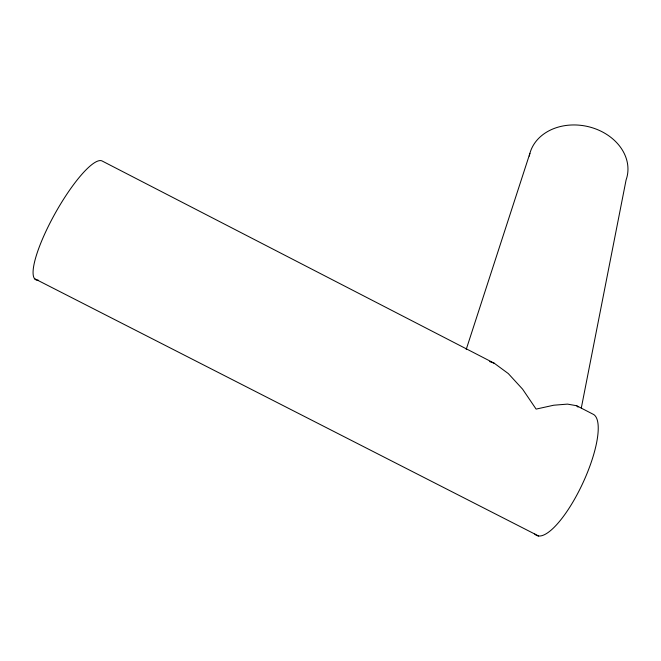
<?xml version="1.0" encoding="UTF-8"?>
<svg xmlns="http://www.w3.org/2000/svg" width="661" height="661" viewBox="0 0 661 661"><rect width="100%" height="100%" fill="white"/><g stroke="black" fill="none" stroke-linecap="round" stroke-linejoin="round"><path stroke-width="0.99" d="M581.316 407.944L626.091 179.941A49.972 40.04 11.9 0 0 588.637 126.738A49.972 40.04 11.9 0 0 529.279 156.12M466.22 349.413L529.891 153.369M534.724 534.005A66.868 19.822 -65.1 0 0 580.515 487.95A66.868 19.822 -65.1 0 0 593.636 414.497L576.64 405.73L567.518 404.111L553.744 405.218L536.112 409.101L522.595 389.164L508.301 373.572L494.263 363.244L101.852 160.854A68.033 15.517 -60.7 0 0 52.269 218.659A68.033 15.517 -60.7 0 0 38.321 280.165M489.677 361.6L494.263 363.244M34.488 278.645L538.616 535.988M576.64 405.73L577.995 407.102"/></g></svg>
